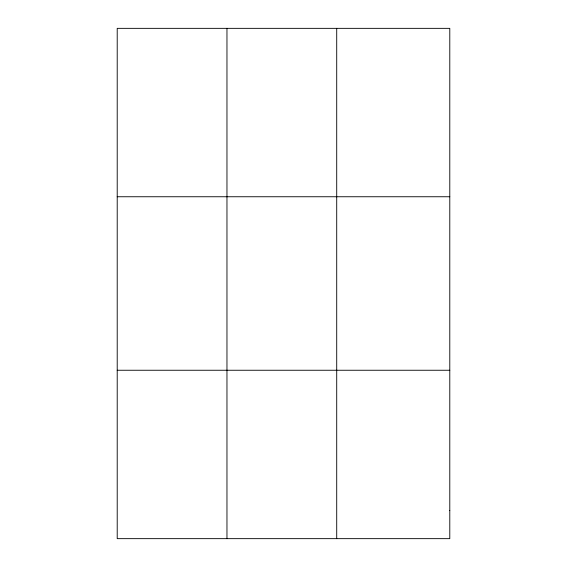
<?xml version="1.0" encoding="UTF-8"?>
<svg xmlns="http://www.w3.org/2000/svg" width="567" height="567" viewBox="0 0 567 567"><rect width="100%" height="100%" fill="white"/><g stroke="black" fill="none" stroke-linecap="round" stroke-linejoin="round"><path stroke-width="0.85" d="M226.963 538.65L226.963 28.35M336.713 538.65L336.713 28.35M117.213 196.749L449.787 196.749M117.213 370.251L449.787 370.251M449.787 510.583L449.787 538.65L117.213 538.65L117.213 28.35L449.787 28.35L449.787 510.583"/></g></svg>
